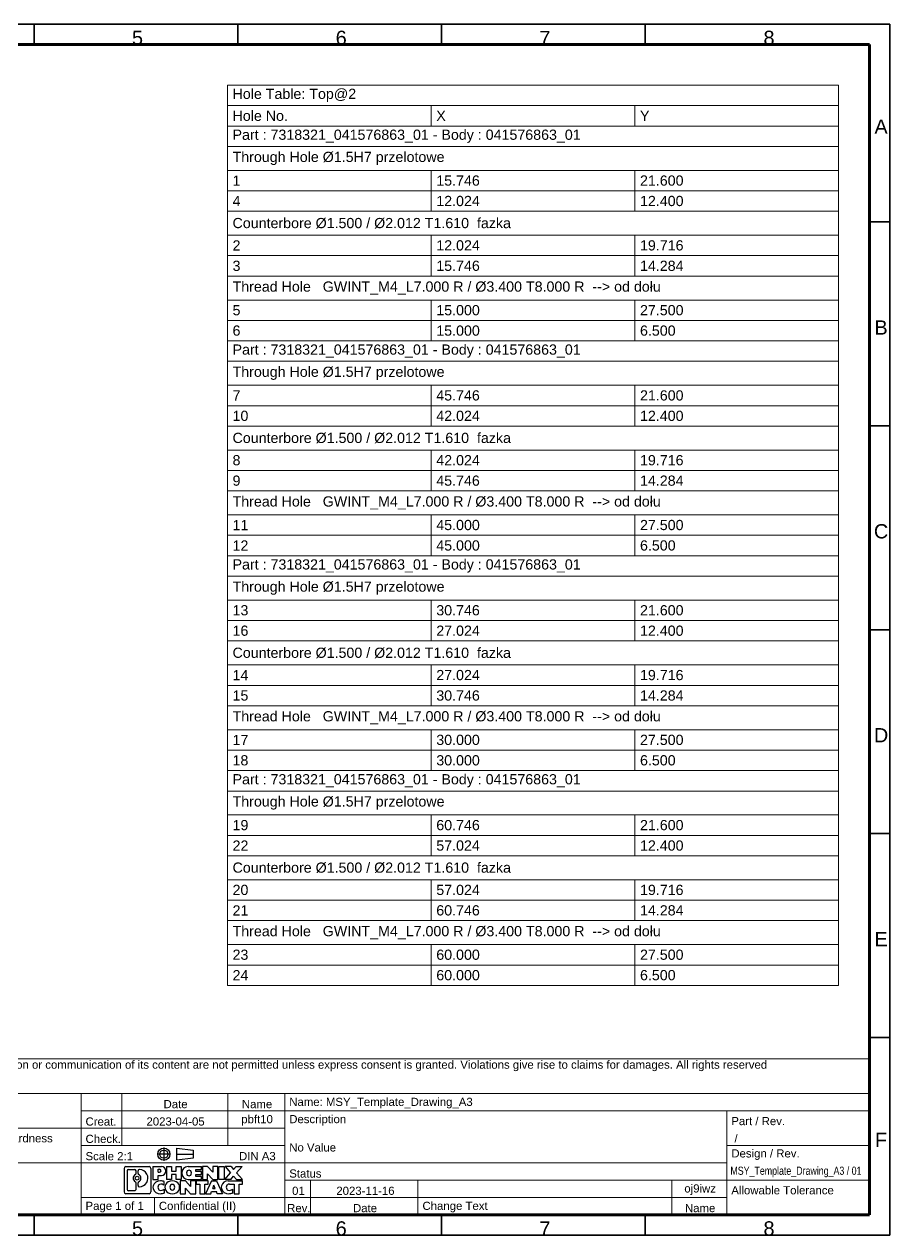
# Model space of a CAD drawing. Header units: millimetres. Extents: x 0 to 210, y 0 to 148.
# Drawn here: x 103.8 to 210, y -0.1 to 148.5 of the extents above; entities that cross this region are included whole.
import ezdxf

# ---------------------------------------------------------------- set-up
doc = ezdxf.new("R2010")
doc.units = ezdxf.units.MM
for name, color, linetype, true_color in [('1', 7, 'Continuous', 0xffffff), ('220', 7, 'Continuous', 0xffffff), ('221', 7, 'Continuous', 0xffffff)]:
    doc.layers.add(name, color=color, linetype=linetype, true_color=true_color)
doc.styles.add('Arial Unicode MS', font='Arial Unicode MS')

# ---------------------------------------------------------------- blocks, each defined once
blk = doc.blocks.new('TabularNote1')
at = {"layer": '1', "color": 6, "linetype": 'Continuous', "lineweight": 13}
for p, q in [((0, 0), (50, 0)), ((0, 0), (0, -5.044338)), ((50, 0), (100, 0)), ((100, 0), (150, 0)), ((0, -5.044338), (0, -10.044338)), ((0, -10.044338), (0, -15.05457)), ((0, -15.05457), (0, -20.928357)), ((0, -20.928357), (0, -25.938589)), ((0, -25.938589), (0, -30.948821)), ((0, -30.948821), (0, -36.822607)), ((0, -36.822607), (0, -41.832839)), ((0, -41.832839), (0, -46.843071)), ((0, -46.843071), (0, -52.716857)), ((0, -52.716857), (0, -57.727089)), ((0, -57.727089), (0, -62.737321)), ((0, -62.737321), (0, -67.747553)), ((0, -67.747553), (0, -73.62134)), ((0, -73.62134), (0, -78.631572)), ((0, -78.631572), (0, -83.641804)), ((0, -83.641804), (0, -89.51559)), ((0, -89.51559), (0, -94.525822)), ((0, -94.525822), (0, -99.536054)), ((0, -99.536054), (0, -105.409841)), ((0, -105.409841), (0, -110.420073)), ((0, -110.420073), (0, -115.430305)), ((0, -115.430305), (0, -120.440536)), ((0, -120.440536), (0, -126.314323)), ((0, -126.314323), (0, -131.324555)), ((0, -131.324555), (0, -136.334787)), ((0, -136.334787), (0, -142.208573)), ((0, -142.208573), (0, -147.218805)), ((0, -147.218805), (0, -152.229037)), ((0, -152.229037), (0, -158.102824)), ((0, -158.102824), (0, -163.113056)), ((0, -163.113056), (0, -168.123288)), ((0, -168.123288), (0, -173.13352)), ((0, -173.13352), (0, -179.007306)), ((0, -179.007306), (0, -184.017538)), ((0, -184.017538), (0, -189.02777)), ((0, -189.02777), (0, -194.901556)), ((0, -194.901556), (0, -199.911788)), ((0, -199.911788), (0, -204.92202)), ((0, -204.92202), (0, -210.795807)), ((0, -210.795807), (0, -215.806039)), ((0, -215.806039), (0, -220.816271))]:
    blk.add_line(p, q, dxfattribs=at)
at = {"layer": '1', "color": 6, "linetype": 'Continuous', "lineweight": 18}
for p, q in [((150, 0), (150, -5.044338)), ((0, -5.044338), (50, -5.044338)), ((50, -5.044338), (100, -5.044338)), ((50, -5.044338), (50, -10.044338)), ((100, -5.044338), (150, -5.044338)), ((100, -5.044338), (100, -10.044338)), ((150, -5.044338), (150, -10.044338)), ((0, -10.044338), (50, -10.044338)), ((50, -10.044338), (100, -10.044338)), ((100, -10.044338), (150, -10.044338)), ((150, -10.044338), (150, -15.05457)), ((0, -15.05457), (50, -15.05457)), ((50, -15.05457), (100, -15.05457)), ((100, -15.05457), (150, -15.05457)), ((150, -15.05457), (150, -20.928357)), ((0, -20.928357), (50, -20.928357)), ((50, -20.928357), (100, -20.928357)), ((50, -20.928357), (50, -25.938589)), ((100, -20.928357), (150, -20.928357)), ((100, -20.928357), (100, -25.938589)), ((150, -20.928357), (150, -25.938589)), ((0, -25.938589), (50, -25.938589)), ((50, -25.938589), (100, -25.938589)), ((50, -25.938589), (50, -30.948821)), ((100, -25.938589), (150, -25.938589)), ((100, -25.938589), (100, -30.948821)), ((150, -25.938589), (150, -30.948821)), ((0, -30.948821), (50, -30.948821)), ((50, -30.948821), (100, -30.948821)), ((100, -30.948821), (150, -30.948821)), ((150, -30.948821), (150, -36.822607)), ((0, -36.822607), (50, -36.822607)), ((50, -36.822607), (100, -36.822607)), ((50, -36.822607), (50, -41.832839)), ((100, -36.822607), (150, -36.822607)), ((100, -36.822607), (100, -41.832839)), ((150, -36.822607), (150, -41.832839)), ((0, -41.832839), (50, -41.832839)), ((50, -41.832839), (100, -41.832839)), ((50, -41.832839), (50, -46.843071)), ((100, -41.832839), (150, -41.832839)), ((100, -41.832839), (100, -46.843071)), ((150, -41.832839), (150, -46.843071)), ((0, -46.843071), (50, -46.843071)), ((50, -46.843071), (100, -46.843071)), ((100, -46.843071), (150, -46.843071)), ((150, -46.843071), (150, -52.716857)), ((0, -52.716857), (50, -52.716857)), ((50, -52.716857), (100, -52.716857)), ((50, -52.716857), (50, -57.727089)), ((100, -52.716857), (150, -52.716857)), ((100, -52.716857), (100, -57.727089)), ((150, -52.716857), (150, -57.727089)), ((0, -57.727089), (50, -57.727089)), ((50, -57.727089), (100, -57.727089)), ((50, -57.727089), (50, -62.737321)), ((100, -57.727089), (150, -57.727089)), ((100, -57.727089), (100, -62.737321)), ((150, -57.727089), (150, -62.737321)), ((0, -62.737321), (50, -62.737321)), ((50, -62.737321), (100, -62.737321)), ((100, -62.737321), (150, -62.737321)), ((150, -62.737321), (150, -67.747553)), ((0, -67.747553), (50, -67.747553)), ((50, -67.747553), (100, -67.747553)), ((100, -67.747553), (150, -67.747553)), ((150, -67.747553), (150, -73.62134)), ((0, -73.62134), (50, -73.62134)), ((50, -73.62134), (100, -73.62134)), ((50, -73.62134), (50, -78.631572)), ((100, -73.62134), (150, -73.62134)), ((100, -73.62134), (100, -78.631572)), ((150, -73.62134), (150, -78.631572)), ((0, -78.631572), (50, -78.631572)), ((50, -78.631572), (100, -78.631572)), ((50, -78.631572), (50, -83.641804)), ((100, -78.631572), (150, -78.631572)), ((100, -78.631572), (100, -83.641804)), ((150, -78.631572), (150, -83.641804)), ((0, -83.641804), (50, -83.641804)), ((50, -83.641804), (100, -83.641804)), ((100, -83.641804), (150, -83.641804)), ((150, -83.641804), (150, -89.51559)), ((0, -89.51559), (50, -89.51559)), ((50, -89.51559), (100, -89.51559)), ((50, -89.51559), (50, -94.525822)), ((100, -89.51559), (150, -89.51559)), ((100, -89.51559), (100, -94.525822)), ((150, -89.51559), (150, -94.525822)), ((0, -94.525822), (50, -94.525822)), ((50, -94.525822), (100, -94.525822)), ((50, -94.525822), (50, -99.536054)), ((100, -94.525822), (150, -94.525822)), ((100, -94.525822), (100, -99.536054)), ((150, -94.525822), (150, -99.536054)), ((0, -99.536054), (50, -99.536054)), ((50, -99.536054), (100, -99.536054)), ((100, -99.536054), (150, -99.536054)), ((150, -99.536054), (150, -105.409841)), ((0, -105.409841), (50, -105.409841)), ((50, -105.409841), (100, -105.409841)), ((50, -105.409841), (50, -110.420073)), ((100, -105.409841), (150, -105.409841)), ((100, -105.409841), (100, -110.420073)), ((150, -105.409841), (150, -110.420073)), ((0, -110.420073), (50, -110.420073)), ((50, -110.420073), (100, -110.420073)), ((50, -110.420073), (50, -115.430305)), ((100, -110.420073), (150, -110.420073)), ((100, -110.420073), (100, -115.430305)), ((150, -110.420073), (150, -115.430305)), ((0, -115.430305), (50, -115.430305)), ((50, -115.430305), (100, -115.430305)), ((100, -115.430305), (150, -115.430305)), ((150, -115.430305), (150, -120.440536)), ((0, -120.440536), (50, -120.440536)), ((50, -120.440536), (100, -120.440536)), ((100, -120.440536), (150, -120.440536)), ((150, -120.440536), (150, -126.314323)), ((0, -126.314323), (50, -126.314323)), ((50, -126.314323), (100, -126.314323)), ((50, -126.314323), (50, -131.324555)), ((100, -126.314323), (150, -126.314323)), ((100, -126.314323), (100, -131.324555)), ((150, -126.314323), (150, -131.324555)), ((0, -131.324555), (50, -131.324555)), ((50, -131.324555), (100, -131.324555)), ((50, -131.324555), (50, -136.334787)), ((100, -131.324555), (150, -131.324555)), ((100, -131.324555), (100, -136.334787)), ((150, -131.324555), (150, -136.334787)), ((0, -136.334787), (50, -136.334787)), ((50, -136.334787), (100, -136.334787)), ((100, -136.334787), (150, -136.334787)), ((150, -136.334787), (150, -142.208573)), ((0, -142.208573), (50, -142.208573)), ((50, -142.208573), (100, -142.208573)), ((50, -142.208573), (50, -147.218805)), ((100, -142.208573), (150, -142.208573)), ((100, -142.208573), (100, -147.218805)), ((150, -142.208573), (150, -147.218805)), ((0, -147.218805), (50, -147.218805)), ((50, -147.218805), (100, -147.218805)), ((50, -147.218805), (50, -152.229037)), ((100, -147.218805), (150, -147.218805)), ((100, -147.218805), (100, -152.229037)), ((150, -147.218805), (150, -152.229037)), ((0, -152.229037), (50, -152.229037)), ((50, -152.229037), (100, -152.229037)), ((100, -152.229037), (150, -152.229037)), ((150, -152.229037), (150, -158.102824)), ((0, -158.102824), (50, -158.102824)), ((50, -158.102824), (100, -158.102824)), ((50, -158.102824), (50, -163.113056)), ((100, -158.102824), (150, -158.102824)), ((100, -158.102824), (100, -163.113056)), ((150, -158.102824), (150, -163.113056)), ((0, -163.113056), (50, -163.113056)), ((50, -163.113056), (100, -163.113056)), ((50, -163.113056), (50, -168.123288)), ((100, -163.113056), (150, -163.113056)), ((100, -163.113056), (100, -168.123288)), ((150, -163.113056), (150, -168.123288)), ((0, -168.123288), (50, -168.123288)), ((50, -168.123288), (100, -168.123288)), ((100, -168.123288), (150, -168.123288)), ((150, -168.123288), (150, -173.13352)), ((0, -173.13352), (50, -173.13352)), ((50, -173.13352), (100, -173.13352)), ((100, -173.13352), (150, -173.13352)), ((150, -173.13352), (150, -179.007306)), ((0, -179.007306), (50, -179.007306)), ((50, -179.007306), (100, -179.007306)), ((50, -179.007306), (50, -184.017538)), ((100, -179.007306), (150, -179.007306)), ((100, -179.007306), (100, -184.017538)), ((150, -179.007306), (150, -184.017538)), ((0, -184.017538), (50, -184.017538)), ((50, -184.017538), (100, -184.017538)), ((50, -184.017538), (50, -189.02777)), ((100, -184.017538), (150, -184.017538)), ((100, -184.017538), (100, -189.02777)), ((150, -184.017538), (150, -189.02777)), ((0, -189.02777), (50, -189.02777)), ((50, -189.02777), (100, -189.02777)), ((100, -189.02777), (150, -189.02777)), ((150, -189.02777), (150, -194.901556)), ((0, -194.901556), (50, -194.901556)), ((50, -194.901556), (100, -194.901556)), ((50, -194.901556), (50, -199.911788)), ((100, -194.901556), (150, -194.901556)), ((100, -194.901556), (100, -199.911788)), ((150, -194.901556), (150, -199.911788)), ((0, -199.911788), (50, -199.911788)), ((50, -199.911788), (100, -199.911788)), ((50, -199.911788), (50, -204.92202)), ((100, -199.911788), (150, -199.911788)), ((100, -199.911788), (100, -204.92202)), ((150, -199.911788), (150, -204.92202)), ((0, -204.92202), (50, -204.92202)), ((50, -204.92202), (100, -204.92202)), ((100, -204.92202), (150, -204.92202)), ((150, -204.92202), (150, -210.795807)), ((0, -210.795807), (50, -210.795807)), ((50, -210.795807), (100, -210.795807)), ((50, -210.795807), (50, -215.806039)), ((100, -210.795807), (150, -210.795807)), ((100, -210.795807), (100, -215.806039)), ((150, -210.795807), (150, -215.806039)), ((0, -215.806039), (50, -215.806039)), ((50, -215.806039), (100, -215.806039)), ((50, -215.806039), (50, -220.816271)), ((100, -215.806039), (150, -215.806039)), ((100, -215.806039), (100, -220.816271)), ((150, -215.806039), (150, -220.816271)), ((0, -220.816271), (50, -220.816271)), ((50, -220.816271), (100, -220.816271)), ((100, -220.816271), (150, -220.816271))]:
    blk.add_line(p, q, dxfattribs=at)
at = {"layer": '1', "color": 18, "linetype": 'Continuous', "lineweight": 13, "char_height": 2.5, "attachment_point": 4, "line_spacing_factor": 1.047437, "style": 'Arial Unicode MS'}
for s, insert in [('\\fArial Unicode MS|b0|i0;\\W1.0000;Hole Table: Top@2', (1.275, -2.522169)), ('\\fArial Unicode MS|b0|i0;\\W1.0000;Hole No.', (1.275, -7.544338)), ('\\fArial Unicode MS|b0|i0;\\W1.0000;X', (51.275, -7.544338)), ('\\fArial Unicode MS|b0|i0;\\W1.0000;Y', (101.275, -7.544338)), ('\\fArial Unicode MS|b0|i0;\\W1.0000;Part : 7318321_041576863_01 - Body : 041576863_01', (1.275, -12.549454)), ('\\fArial Unicode MS|b0|i0;\\W1.0000;Through Hole %%c1.5H7 przelotowe', (1.275, -17.991463)), ('\\fArial Unicode MS|b0|i0;\\W1.0000;1', (1.275, -23.433472)), ('\\fArial Unicode MS|b0|i0;\\W1.0000;15.746', (51.275, -23.433472)), ('\\fArial Unicode MS|b0|i0;\\W1.0000;21.600', (101.275, -23.433472)), ('\\fArial Unicode MS|b0|i0;\\W1.0000;4', (1.275, -28.443703)), ('\\fArial Unicode MS|b0|i0;\\W1.0000;12.024', (51.275, -28.443703)), ('\\fArial Unicode MS|b0|i0;\\W1.0000;12.400', (101.275, -28.443703)), ('\\fArial Unicode MS|b0|i0;\\W1.0000;Counterbore %%c1.500 / %%c2.012 T1.610  fazka', (1.275, -33.885712)), ('\\fArial Unicode MS|b0|i0;\\W1.0000;2', (1.275, -39.327721)), ('\\fArial Unicode MS|b0|i0;\\W1.0000;12.024', (51.275, -39.327721)), ('\\fArial Unicode MS|b0|i0;\\W1.0000;19.716', (101.275, -39.327721)), ('\\fArial Unicode MS|b0|i0;\\W1.0000;3', (1.275, -44.337952)), ('\\fArial Unicode MS|b0|i0;\\W1.0000;15.746', (51.275, -44.337952)), ('\\fArial Unicode MS|b0|i0;\\W1.0000;14.284', (101.275, -44.337952)), ('\\fArial Unicode MS|b0|i0;\\W1.0000;Thread Hole   GWINT_M4_L7.000 R / %%c3.400 T8.000 R  --> od dołu', (1.275, -49.779961)), ('\\fArial Unicode MS|b0|i0;\\W1.0000;5', (1.275, -55.22197)), ('\\fArial Unicode MS|b0|i0;\\W1.0000;15.000', (51.275, -55.22197)), ('\\fArial Unicode MS|b0|i0;\\W1.0000;27.500', (101.275, -55.22197)), ('\\fArial Unicode MS|b0|i0;\\W1.0000;6', (1.275, -60.232201)), ('\\fArial Unicode MS|b0|i0;\\W1.0000;15.000', (51.275, -60.232201)), ('\\fArial Unicode MS|b0|i0;\\W1.0000;6.500', (101.275, -60.232201)), ('\\fArial Unicode MS|b0|i0;\\W1.0000;Part : 7318321_041576863_01 - Body : 041576863_01', (1.275, -65.242432)), ('\\fArial Unicode MS|b0|i0;\\W1.0000;Through Hole %%c1.5H7 przelotowe', (1.275, -70.684441)), ('\\fArial Unicode MS|b0|i0;\\W1.0000;7', (1.275, -76.126457)), ('\\fArial Unicode MS|b0|i0;\\W1.0000;45.746', (51.275, -76.126457)), ('\\fArial Unicode MS|b0|i0;\\W1.0000;21.600', (101.275, -76.126457)), ('\\fArial Unicode MS|b0|i0;\\W1.0000;10', (1.275, -81.136688)), ('\\fArial Unicode MS|b0|i0;\\W1.0000;42.024', (51.275, -81.136688)), ('\\fArial Unicode MS|b0|i0;\\W1.0000;12.400', (101.275, -81.136688)), ('\\fArial Unicode MS|b0|i0;\\W1.0000;Counterbore %%c1.500 / %%c2.012 T1.610  fazka', (1.275, -86.57869)), ('\\fArial Unicode MS|b0|i0;\\W1.0000;8', (1.275, -92.020706)), ('\\fArial Unicode MS|b0|i0;\\W1.0000;42.024', (51.275, -92.020706)), ('\\fArial Unicode MS|b0|i0;\\W1.0000;19.716', (101.275, -92.020706)), ('\\fArial Unicode MS|b0|i0;\\W1.0000;9', (1.275, -97.030937)), ('\\fArial Unicode MS|b0|i0;\\W1.0000;45.746', (51.275, -97.030937)), ('\\fArial Unicode MS|b0|i0;\\W1.0000;14.284', (101.275, -97.030937)), ('\\fArial Unicode MS|b0|i0;\\W1.0000;Thread Hole   GWINT_M4_L7.000 R / %%c3.400 T8.000 R  --> od dołu', (1.275, -102.472939)), ('\\fArial Unicode MS|b0|i0;\\W1.0000;11', (1.275, -107.914955)), ('\\fArial Unicode MS|b0|i0;\\W1.0000;45.000', (51.275, -107.914955)), ('\\fArial Unicode MS|b0|i0;\\W1.0000;27.500', (101.275, -107.914955)), ('\\fArial Unicode MS|b0|i0;\\W1.0000;12', (1.275, -112.925186)), ('\\fArial Unicode MS|b0|i0;\\W1.0000;45.000', (51.275, -112.925186)), ('\\fArial Unicode MS|b0|i0;\\W1.0000;6.500', (101.275, -112.925186)), ('\\fArial Unicode MS|b0|i0;\\W1.0000;Part : 7318321_041576863_01 - Body : 041576863_01', (1.275, -117.935417)), ('\\fArial Unicode MS|b0|i0;\\W1.0000;Through Hole %%c1.5H7 przelotowe', (1.275, -123.377419)), ('\\fArial Unicode MS|b0|i0;\\W1.0000;13', (1.275, -128.819427)), ('\\fArial Unicode MS|b0|i0;\\W1.0000;30.746', (51.275, -128.819427)), ('\\fArial Unicode MS|b0|i0;\\W1.0000;21.600', (101.275, -128.819427)), ('\\fArial Unicode MS|b0|i0;\\W1.0000;16', (1.275, -133.829666)), ('\\fArial Unicode MS|b0|i0;\\W1.0000;27.024', (51.275, -133.829666)), ('\\fArial Unicode MS|b0|i0;\\W1.0000;12.400', (101.275, -133.829666)), ('\\fArial Unicode MS|b0|i0;\\W1.0000;Counterbore %%c1.500 / %%c2.012 T1.610  fazka', (1.275, -139.271683)), ('\\fArial Unicode MS|b0|i0;\\W1.0000;14', (1.275, -144.713684)), ('\\fArial Unicode MS|b0|i0;\\W1.0000;27.024', (51.275, -144.713684)), ('\\fArial Unicode MS|b0|i0;\\W1.0000;19.716', (101.275, -144.713684)), ('\\fArial Unicode MS|b0|i0;\\W1.0000;15', (1.275, -149.723923)), ('\\fArial Unicode MS|b0|i0;\\W1.0000;30.746', (51.275, -149.723923)), ('\\fArial Unicode MS|b0|i0;\\W1.0000;14.284', (101.275, -149.723923)), ('\\fArial Unicode MS|b0|i0;\\W1.0000;Thread Hole   GWINT_M4_L7.000 R / %%c3.400 T8.000 R  --> od dołu', (1.275, -155.165939)), ('\\fArial Unicode MS|b0|i0;\\W1.0000;17', (1.275, -160.607941)), ('\\fArial Unicode MS|b0|i0;\\W1.0000;30.000', (51.275, -160.607941)), ('\\fArial Unicode MS|b0|i0;\\W1.0000;27.500', (101.275, -160.607941)), ('\\fArial Unicode MS|b0|i0;\\W1.0000;18', (1.275, -165.618179)), ('\\fArial Unicode MS|b0|i0;\\W1.0000;30.000', (51.275, -165.618179)), ('\\fArial Unicode MS|b0|i0;\\W1.0000;6.500', (101.275, -165.618179)), ('\\fArial Unicode MS|b0|i0;\\W1.0000;Part : 7318321_041576863_01 - Body : 041576863_01', (1.275, -170.628418)), ('\\fArial Unicode MS|b0|i0;\\W1.0000;Through Hole %%c1.5H7 przelotowe', (1.275, -176.070435)), ('\\fArial Unicode MS|b0|i0;\\W1.0000;19', (1.275, -181.512436)), ('\\fArial Unicode MS|b0|i0;\\W1.0000;60.746', (51.275, -181.512436)), ('\\fArial Unicode MS|b0|i0;\\W1.0000;21.600', (101.275, -181.512436)), ('\\fArial Unicode MS|b0|i0;\\W1.0000;22', (1.275, -186.522675)), ('\\fArial Unicode MS|b0|i0;\\W1.0000;57.024', (51.275, -186.522675)), ('\\fArial Unicode MS|b0|i0;\\W1.0000;12.400', (101.275, -186.522675)), ('\\fArial Unicode MS|b0|i0;\\W1.0000;Counterbore %%c1.500 / %%c2.012 T1.610  fazka', (1.275, -191.964691)), ('\\fArial Unicode MS|b0|i0;\\W1.0000;20', (1.275, -197.406693)), ('\\fArial Unicode MS|b0|i0;\\W1.0000;57.024', (51.275, -197.406693)), ('\\fArial Unicode MS|b0|i0;\\W1.0000;19.716', (101.275, -197.406693)), ('\\fArial Unicode MS|b0|i0;\\W1.0000;21', (1.275, -202.416931)), ('\\fArial Unicode MS|b0|i0;\\W1.0000;60.746', (51.275, -202.416931)), ('\\fArial Unicode MS|b0|i0;\\W1.0000;14.284', (101.275, -202.416931)), ('\\fArial Unicode MS|b0|i0;\\W1.0000;Thread Hole   GWINT_M4_L7.000 R / %%c3.400 T8.000 R  --> od dołu', (1.275, -207.858948)), ('\\fArial Unicode MS|b0|i0;\\W1.0000;23', (1.275, -213.300949)), ('\\fArial Unicode MS|b0|i0;\\W1.0000;60.000', (51.275, -213.300949)), ('\\fArial Unicode MS|b0|i0;\\W1.0000;27.500', (101.275, -213.300949)), ('\\fArial Unicode MS|b0|i0;\\W1.0000;24', (1.275, -218.311188)), ('\\fArial Unicode MS|b0|i0;\\W1.0000;60.000', (51.275, -218.311188)), ('\\fArial Unicode MS|b0|i0;\\W1.0000;6.500', (101.275, -218.311188))]:
    blk.add_mtext(s, dxfattribs=dict(at, insert=insert))
blk = doc.blocks.new('Block')
at = {"layer": '1', "color": 6, "linetype": 'Continuous', "lineweight": 18}
for p, q in [((128.000001, 43.25), (128.000001, 39)), ((128.000001, 43.25), (155.000001, 43.25)), ((155.000001, 43.25), (165.000001, 43.25)), ((165.000001, 43.25), (175.000001, 43.25)), ((175.000001, 43.25), (201.500001, 43.25)), ((201.500001, 43.25), (211.500001, 43.25)), ((211.500001, 43.25), (221.500001, 43.25)), ((221.500001, 43.25), (231.500001, 43.25)), ((231.500001, 43.25), (239.500001, 43.25)), ((239.500001, 43.25), (257.500001, 43.25)), ((257.500001, 43.25), (271.500001, 43.25)), ((271.500001, 43.25), (277.800001, 43.25)), ((277.800001, 43.25), (304.200001, 43.25)), ((304.200001, 43.25), (356.5, 43.25)), ((356.5, 43.25), (366.5, 43.25)), ((366.5, 43.25), (380, 43.25)), ((380, 43.25), (389, 43.25)), ((389, 43.25), (405, 43.25)), ((405, 43.25), (415, 43.25)), ((415, 43.25), (415, 39)), ((128.000001, 39), (128.000001, 34.75)), ((415, 39), (415, 34.75)), ((128.000001, 34.75), (128.000001, 30.5)), ((128.000001, 34.75), (155.000001, 34.75)), ((155.000001, 34.75), (165.000001, 34.75)), ((165.000001, 34.75), (175.000001, 34.75)), ((175.000001, 34.75), (201.500001, 34.75)), ((201.500001, 34.75), (211.500001, 34.75)), ((211.500001, 34.75), (221.500001, 34.75)), ((221.500001, 34.75), (221.500001, 30.5)), ((221.500001, 34.75), (231.500001, 34.75)), ((231.500001, 34.75), (231.500001, 30.5)), ((231.500001, 34.75), (239.500001, 34.75)), ((239.500001, 34.75), (257.500001, 34.75)), ((257.500001, 34.75), (257.500001, 30.5)), ((257.500001, 34.75), (271.500001, 34.75)), ((271.500001, 34.75), (271.500001, 30.5)), ((271.500001, 34.75), (277.800001, 34.75)), ((277.800001, 34.75), (304.200001, 34.75)), ((304.200001, 34.75), (356.5, 34.75)), ((356.5, 34.75), (366.5, 34.75)), ((366.5, 34.75), (380, 34.75)), ((380, 34.75), (389, 34.75)), ((389, 34.75), (405, 34.75)), ((405, 34.75), (415, 34.75)), ((415, 34.75), (415, 30.5)), ((128.000001, 30.5), (128.000001, 26.25)), ((221.500001, 30.5), (221.500001, 26.25)), ((221.500001, 30.5), (231.500001, 30.5)), ((231.500001, 30.5), (231.500001, 26.25)), ((231.500001, 30.5), (239.500001, 30.5)), ((239.500001, 30.5), (257.500001, 30.5)), ((257.500001, 30.5), (257.500001, 26.25)), ((257.500001, 30.5), (271.500001, 30.5)), ((271.500001, 30.5), (271.500001, 26.25)), ((271.500001, 30.5), (277.800001, 30.5)), ((277.800001, 30.5), (304.200001, 30.5)), ((304.200001, 30.5), (356.5, 30.5)), ((356.5, 30.5), (366.5, 30.5)), ((366.5, 30.5), (380, 30.5)), ((380, 30.5), (380, 26.25)), ((380, 30.5), (389, 30.5)), ((389, 30.5), (405, 30.5)), ((405, 30.5), (415, 30.5)), ((415, 30.5), (415, 26.25)), ((128.000001, 26.25), (128.000001, 22)), ((128.000001, 26.25), (155.000001, 26.25)), ((155.000001, 26.25), (165.000001, 26.25)), ((165.000001, 26.25), (175.000001, 26.25)), ((175.000001, 26.25), (201.500001, 26.25)), ((201.500001, 26.25), (201.500001, 22)), ((201.500001, 26.25), (211.500001, 26.25)), ((211.500001, 26.25), (221.500001, 26.25)), ((221.500001, 26.25), (221.500001, 22)), ((221.500001, 26.25), (231.500001, 26.25)), ((231.500001, 26.25), (231.500001, 22)), ((231.500001, 26.25), (239.500001, 26.25)), ((239.500001, 26.25), (257.500001, 26.25)), ((257.500001, 26.25), (257.500001, 22)), ((257.500001, 26.25), (271.500001, 26.25)), ((271.500001, 26.25), (271.500001, 22)), ((380, 26.25), (380, 22)), ((415, 26.25), (415, 22)), ((128.000001, 22), (128.000001, 17.75)), ((201.500001, 22), (201.500001, 17.75)), ((221.500001, 22), (221.500001, 17.75)), ((221.500001, 22), (231.500001, 22)), ((231.500001, 22), (239.500001, 22)), ((239.500001, 22), (257.500001, 22)), ((257.500001, 22), (271.500001, 22)), ((271.500001, 22), (271.500001, 17.75)), ((380, 22), (380, 17.75)), ((380, 22), (389, 22)), ((389, 22), (405, 22)), ((405, 22), (415, 22)), ((415, 22), (415, 17.75)), ((128.000001, 17.75), (128.000001, 13.5)), ((128.000001, 17.75), (155.000001, 17.75)), ((155.000001, 17.75), (165.000001, 17.75)), ((165.000001, 17.75), (175.000001, 17.75)), ((175.000001, 17.75), (175.000001, 13.5)), ((175.000001, 17.75), (201.500001, 17.75)), ((201.500001, 17.75), (211.500001, 17.75)), ((211.500001, 17.75), (221.500001, 17.75)), ((221.500001, 17.75), (221.500001, 13.5)), ((221.500001, 17.75), (231.500001, 17.75)), ((231.500001, 17.75), (239.500001, 17.75)), ((239.500001, 17.75), (257.500001, 17.75)), ((257.500001, 17.75), (271.500001, 17.75)), ((271.500001, 17.75), (271.500001, 13.5)), ((271.500001, 17.75), (277.800001, 17.75)), ((277.800001, 17.75), (304.200001, 17.75)), ((304.200001, 17.75), (356.5, 17.75)), ((356.5, 17.75), (366.5, 17.75)), ((366.5, 17.75), (380, 17.75)), ((380, 17.75), (380, 13.5)), ((415, 17.75), (415, 13.5)), ((128.000001, 13.5), (128.000001, 9.25)), ((175.000001, 13.5), (175.000001, 9.25)), ((221.500001, 13.5), (221.500001, 9.25)), ((271.500001, 13.5), (271.500001, 9.25)), ((271.500001, 13.5), (277.800001, 13.5)), ((277.800001, 13.5), (277.800001, 9.25)), ((277.800001, 13.5), (304.200001, 13.5)), ((304.200001, 13.5), (304.200001, 9.25)), ((304.200001, 13.5), (356.5, 13.5)), ((356.5, 13.5), (366.5, 13.5)), ((366.5, 13.5), (366.5, 9.25)), ((366.5, 13.5), (380, 13.5)), ((380, 13.5), (380, 9.25)), ((380, 13.5), (389, 13.5)), ((389, 13.5), (405, 13.5)), ((405, 13.5), (415, 13.5)), ((415, 13.5), (415, 9.25)), ((128.000001, 9.25), (128.000001, 5)), ((175.000001, 9.25), (175.000001, 5)), ((221.500001, 9.25), (221.500001, 5)), ((221.500001, 9.25), (231.500001, 9.25)), ((231.500001, 9.25), (239.500001, 9.25)), ((239.500001, 9.25), (239.500001, 5)), ((239.500001, 9.25), (257.500001, 9.25)), ((257.500001, 9.25), (271.500001, 9.25)), ((271.500001, 9.25), (271.500001, 5)), ((271.500001, 9.25), (277.800001, 9.25)), ((277.800001, 9.25), (277.800001, 5)), ((277.800001, 9.25), (304.200001, 9.25)), ((304.200001, 9.25), (304.200001, 5)), ((304.200001, 9.25), (356.5, 9.25)), ((356.5, 9.25), (366.5, 9.25)), ((366.5, 9.25), (366.5, 5)), ((366.5, 9.25), (380, 9.25)), ((380, 9.25), (380, 5)), ((415, 9.25), (415, 5)), ((128.000001, 5), (155.000001, 5)), ((155.000001, 5), (165.000001, 5)), ((165.000001, 5), (175.000001, 5)), ((175.000001, 5), (201.500001, 5)), ((201.500001, 5), (211.500001, 5)), ((211.500001, 5), (221.500001, 5)), ((221.500001, 5), (231.500001, 5)), ((231.500001, 5), (239.500001, 5)), ((239.500001, 5), (257.500001, 5)), ((257.500001, 5), (271.500001, 5)), ((271.500001, 5), (277.800001, 5)), ((277.800001, 5), (304.200001, 5)), ((304.200001, 5), (356.5, 5)), ((356.5, 5), (366.5, 5)), ((366.5, 5), (380, 5)), ((380, 5), (389, 5)), ((389, 5), (405, 5)), ((405, 5), (415, 5))]:
    blk.add_line(p, q, dxfattribs=at)
at = {"layer": '1', "color": 18, "linetype": 'Continuous', "lineweight": 25}
for p, q in [((241.832814, 21.525), (241.832814, 18.225)), ((245.020823, 18.375), (245.020823, 21.375)), ((245.020823, 21.375), (249.020823, 20.875)), ((249.020823, 20.875), (249.020823, 18.875)), ((243.482814, 19.875), (240.182814, 19.875)), ((245.020823, 19.875), (249.020823, 19.875)), ((249.020823, 18.875), (245.020823, 18.375)), ((232.078127, 16.395504), (232.078127, 10.624704)), ((232.531727, 16.849104), (238.207559, 16.849104)), ((232.809575, 15.773204), (232.809575, 11.247004)), ((233.143475, 16.107104), (234.670019, 16.107104)), ((235.003919, 15.149357), (235.003919, 15.773204)), ((235.491551, 15.147599), (235.491551, 15.778157)), ((238.661159, 16.395504), (238.661159, 10.624704)), ((239.157992, 16.849104), (239.157992, 13.669104)), ((239.157992, 16.849104), (241.239879, 16.849104)), ((240.449757, 15.423708), (240.449757, 16.158598)), ((240.449757, 16.158598), (240.780164, 16.158598)), ((240.449757, 15.423708), (240.780164, 15.423708)), ((242.486771, 16.849104), (243.728853, 16.849104)), ((242.486771, 16.849104), (242.486771, 13.669104)), ((243.728853, 16.849104), (243.728853, 15.736104)), ((243.728853, 15.736104), (244.821885, 15.736104)), ((244.821885, 16.849104), (246.063966, 16.849104)), ((244.821885, 15.736104), (244.821885, 16.849104)), ((246.063966, 16.849104), (246.063966, 13.669104)), ((247.801478, 16.849104), (251.081976, 16.849104)), ((249.690845, 15.622533), (249.690845, 16.122247)), ((249.690845, 16.122247), (251.081976, 16.122247)), ((251.081976, 15.622533), (249.690845, 15.622533)), ((249.690845, 14.395962), (249.690845, 14.895676)), ((249.690845, 14.895676), (251.081976, 14.895676)), ((251.081976, 16.122247), (251.081976, 16.849104)), ((251.081976, 14.895676), (251.081976, 15.622533)), ((251.330392, 16.849104), (251.330392, 13.669104)), ((252.572474, 16.849104), (251.330392, 16.849104)), ((253.864239, 15.486247), (252.572474, 16.849104)), ((252.572474, 15.031962), (253.864239, 13.669104)), ((252.572474, 13.669104), (252.572474, 15.031962)), ((255.106321, 16.849104), (253.864239, 16.849104)), ((253.864239, 16.849104), (253.864239, 15.486247)), ((255.106321, 13.669104), (255.106321, 16.849104)), ((255.354737, 13.669104), (255.354737, 16.849104)), ((255.354737, 16.849104), (256.646502, 16.849104)), ((256.646502, 16.849104), (256.646502, 13.669104)), ((256.77071, 13.669104), (258.22643, 15.315288)), ((258.330765, 16.849104), (256.870077, 16.849104)), ((256.870077, 16.849104), (258.22643, 15.315288)), ((258.330765, 16.849104), (258.956774, 16.141189)), ((258.956774, 16.141189), (259.582783, 16.849104)), ((259.582783, 16.849104), (261.043471, 16.849104)), ((259.687118, 15.315288), (261.043471, 16.849104)), ((259.687118, 15.315288), (261.142837, 13.669104)), ((235.003919, 11.247004), (235.003919, 12.835893)), ((235.491551, 12.231757), (235.491551, 12.837651)), ((239.157992, 13.669104), (240.449757, 13.669104)), ((240.449757, 14.651153), (241.239879, 14.651153)), ((240.449757, 13.669104), (240.449757, 14.651153)), ((241.940255, 12.260819), (241.940255, 13.16939)), ((243.728853, 13.669104), (242.486771, 13.669104)), ((243.728853, 14.850247), (243.728853, 13.669104)), ((244.821885, 14.850247), (243.728853, 14.850247)), ((244.821885, 13.669104), (244.821885, 14.850247)), ((246.063966, 13.669104), (244.821885, 13.669104)), ((245.865076, 13.351104), (245.865076, 10.171104)), ((247.107158, 13.351104), (245.865076, 13.351104)), ((248.398923, 11.988247), (247.107158, 13.351104)), ((247.801478, 13.669104), (251.081976, 13.669104)), ((248.398923, 13.351104), (248.398923, 11.988247)), ((249.641004, 13.351104), (248.398923, 13.351104)), ((249.641004, 10.171104), (249.641004, 13.351104)), ((251.081976, 14.395962), (249.690845, 14.395962)), ((252.721367, 13.351104), (249.790054, 13.351104)), ((249.790054, 13.351104), (249.790054, 12.53339)), ((249.790054, 12.53339), (250.634669, 12.53339)), ((250.634669, 12.53339), (250.634669, 10.171104)), ((251.081976, 13.669104), (251.081976, 14.395962)), ((251.330392, 13.669104), (252.572474, 13.669104)), ((251.876751, 10.171104), (251.876751, 12.53339)), ((251.876751, 12.53339), (252.721367, 12.53339)), ((253.492439, 13.351104), (252.03672, 10.171104)), ((252.721367, 12.53339), (252.721367, 13.351104)), ((253.492439, 13.351104), (254.784204, 13.351104)), ((253.825753, 11.443104), (254.138322, 12.242647)), ((253.864239, 13.669104), (255.106321, 13.669104)), ((254.45089, 11.443104), (254.138322, 12.242647)), ((254.784204, 13.351104), (256.239924, 10.171104)), ((256.646502, 13.669104), (255.354737, 13.669104)), ((258.231398, 13.669104), (256.77071, 13.669104)), ((257.618018, 13.351104), (261.142837, 13.351104)), ((257.906896, 12.53339), (259.05614, 12.53339)), ((258.231398, 13.669104), (258.956774, 14.489387)), ((258.956774, 14.489387), (259.682149, 13.669104)), ((259.05614, 12.53339), (259.05614, 10.171104)), ((259.682149, 13.669104), (261.142837, 13.669104)), ((260.298222, 10.171104), (260.298222, 12.53339)), ((260.298222, 12.53339), (261.142837, 12.53339)), ((261.142837, 12.53339), (261.142837, 13.351104)), ((238.207559, 10.171104), (232.531727, 10.171104)), ((234.670019, 10.913104), (233.143475, 10.913104)), ((241.940255, 11.26139), (241.940255, 10.352819)), ((245.865076, 10.171104), (247.107158, 10.171104)), ((247.107158, 10.171104), (247.107158, 11.533962)), ((247.107158, 11.533962), (248.398923, 10.171104)), ((248.398923, 10.171104), (249.641004, 10.171104)), ((250.634669, 10.171104), (251.876751, 10.171104)), ((252.03672, 10.171104), (253.328484, 10.171104)), ((253.328484, 10.171104), (253.548703, 10.734419)), ((253.548703, 10.734419), (254.72794, 10.734419)), ((253.825753, 11.443104), (254.45089, 11.443104)), ((254.948159, 10.171104), (254.72794, 10.734419)), ((256.239924, 10.171104), (254.948159, 10.171104)), ((258.708357, 11.26139), (258.708357, 10.352819)), ((259.05614, 10.171104), (260.298222, 10.171104))]:
    blk.add_line(p, q, dxfattribs=at)
for centre, radius in [((241.832814, 19.875), 1.5), ((241.832814, 19.875), 1), ((235.247735, 13.992625), 0.4536)]:
    blk.add_circle(centre, radius, dxfattribs=at)
for centre, radius, start, end in [((232.531727, 16.395504), 0.4536, 90, 180), ((233.143475, 15.773204), 0.3339, 90, 180), ((235.219335, 13.992625), 0.949579, 113.104353, 246.895647), ((234.670019, 15.773204), 0.3339, 0, 90), ((234.670019, 15.149357), 0.3339, 301.950276, 360), ((235.825451, 15.778157), 0.3339, 79.067284, 180), ((235.825451, 15.147599), 0.3339, 180, 237.8867), ((235.272534, 13.992625), 0.949528, 293.289214, 66.710786), ((235.826162, 14.004957), 2.101973, 268.247018, 88.292985), ((238.207559, 16.395504), 0.4536, 0, 90), ((240.780164, 15.791153), 0.367445, 270, 90), ((241.239879, 15.750129), 1.098976, 270, 90), ((247.801478, 15.259104), 1.59, 90, 270), ((248.22772, 15.259104), 0.8064, 141.87958, 218.12042), ((248.014599, 15.426335), 0.5355, 38.12042, 141.87958), ((247.801478, 15.259104), 0.8064, 321.87958, 38.12042), ((234.670019, 12.835893), 0.3339, 0, 58.049724), ((235.825451, 12.837651), 0.3339, 122.1133, 180), ((235.825451, 12.231757), 0.3339, 180, 259.021318), ((240.412008, 11.761659), 1.2537, 164.938108, 194.920164), ((240.850025, 11.643786), 1.7073, 84.841855, 164.938108), ((241.345991, 11.761104), 0.9639, 150.606437, 209.393563), ((240.972739, 11.971366), 0.5355, 113.372278, 150.606437), ((241.142687, 11.578117), 0.9639, 71.551924, 113.372278), ((240.549266, 8.312033), 5.0526, 74.020009, 84.841855), ((240.714062, 10.293224), 2.3184, 58.069091, 71.551924), ((243.609515, 11.761104), 1.5183, 117.548148, 242.451852), ((243.900886, 11.202532), 2.1483, 62.451852, 117.548148), ((244.120312, 11.761104), 0.8064, 141.87958, 218.12042), ((243.907191, 11.928335), 0.5355, 38.12042, 141.87958), ((243.69407, 11.761104), 0.8064, 321.87958, 38.12042), ((244.192257, 11.761104), 1.5183, 297.548148, 62.451852), ((248.014599, 15.091873), 0.5355, 218.12042, 321.87958), ((257.180001, 11.761678), 1.2537, 164.938108, 194.916513), ((257.618018, 11.643804), 1.7073, 90, 164.938108), ((258.125037, 11.74037), 0.9639, 146.942923, 206.257575), ((257.765983, 11.974052), 0.5355, 109.203803, 146.942923), ((257.906896, 11.56949), 0.9639, 90, 109.203803), ((232.531727, 10.624704), 0.4536, 180, 270), ((233.143475, 11.247004), 0.3339, 180, 270), ((234.670019, 11.247004), 0.3339, 270, 0), ((238.207559, 10.624704), 0.4536, 270, 0), ((240.850316, 11.878449), 1.7073, 194.920164, 275.163136), ((240.972739, 11.550843), 0.5355, 209.393563, 246.627722), ((241.142687, 11.944092), 0.9639, 246.627722, 288.448076), ((240.549266, 15.210176), 5.0526, 275.163136, 285.979991), ((240.714062, 13.228985), 2.3184, 288.448076, 301.930909), ((243.900886, 12.319677), 2.1483, 242.451852, 297.548148), ((243.907191, 11.593873), 0.5355, 218.12042, 321.87958), ((257.618316, 11.87844), 1.7073, 194.916513, 275.161398), ((257.740841, 11.550843), 0.5355, 206.257575, 246.627722), ((257.910789, 11.944092), 0.9639, 246.627722, 288.448076), ((257.317367, 15.210175), 5.0526, 275.161398, 285.980003), ((257.482164, 13.228985), 2.3184, 288.448076, 301.930909)]:
    blk.add_arc(centre, radius, start, end, dxfattribs=at)
at = {"layer": '221', "color": 18, "linetype": 'Continuous', "lineweight": 13, "char_height": 2, "attachment_point": 7, "line_spacing_factor": 1.047437, "style": 'Arial Unicode MS'}
for s, insert in [('\\fArial Unicode MS|b0|i0;\\W1.0000;Transfer or duplication of this document as well as the utilisation or communication of its content are not permitted unless express consent is granted. Violations give rise to claims for damages. All rights reserved\\Pin case of patent, utility model or design patent registrations.', (129.500001, 36.738404)), ('\\fArial Unicode MS|b0|i0;\\W1.0000;Raw Material', (129.106001, 31.247923)), ('\\fArial Unicode MS|b0|i0;\\W1.0000;Date', (241.755114, 31.122923)), ('\\fArial Unicode MS|b0|i0;\\W1.0000;Name', (260.979534, 31.122923)), ('\\fArial Unicode MS|b0|i0;\\W1.0000;Name: MSY_Template_Drawing_A3', (272.606001, 31.10587)), ('\\fArial Unicode MS|b0|i0;\\W1.0000;Creat.', (222.606001, 26.85587)), ('\\fArial Unicode MS|b0|i0;\\W1.0000;2023-04-05', (237.560026, 26.86883)), ('\\fArial Unicode MS|b0|i0;\\W1.0000;pbft10', (260.821963, 26.85587)), ('\\fArial Unicode MS|b0|i0;\\W1.0000;Description', (272.606001, 26.872923)), ('\\fArial Unicode MS|b0|i0;\\W1.0000;Part / Rev.', (381.106001, 26.963816)), ('\\fArial Unicode MS|b0|i0;\\W1.0000;Heat Treatment', (129.106001, 22.747923)), ('\\fArial Unicode MS|b0|i0;\\W1.0000;Hardness', (202.606001, 22.747923)), ('\\fArial Unicode MS|b0|i0;\\W1.0000;Check.', (222.606001, 22.60587)), ('\\fArial Unicode MS|b0|i0;\\W1.0000; /', (381.106001, 22.713816)), ('\\fArial Unicode MS|b0|i0;\\W1.0000;No Value', (272.606001, 20.497923)), ('\\fArial Unicode MS|b0|i0;\\W1.0000;Design / Rev.', (381.106001, 18.463816)), ('\\fArial Unicode MS|b0|i0;\\W1.0000;Scale 2:1', (222.606001, 18.35587)), ('\\fArial Unicode MS|b0|i0;\\W1.0000;DIN A3', (260.280353, 18.36883)), ('\\fArial Unicode MS|b0|i0;\\W1.0000;Surface', (129.106001, 14.213816)), ('\\fArial Unicode MS|b0|i0;\\W1.0000;Surface Coating', (176.106001, 14.213816)), ('\\fArial Unicode MS|b0|i0;\\W1.0000;Status', (272.606001, 14.10587)), ('\\fArial Unicode MS|b0|i0;\\W0.7761;MSY_Template_Drawing_A3 / 01', (380.882078, 14.213816)), ('\\fArial Unicode MS|b0|i0;\\W1.0000;01', (273.302107, 9.86883)), ('\\fArial Unicode MS|b0|i0;\\W1.0000;2023-11-16', (284.163709, 9.86883)), ('\\fArial Unicode MS|b0|i0;\\W1.0000;oj9iwz', (369.574009, 9.86883)), ('\\fArial Unicode MS|b0|i0;\\W1.0000;Allowable Tolerance', (381.106001, 9.997923)), ('\\fArial Unicode MS|b0|i0;\\W1.0000;{\\H0.10x;_}', (305.305998, 9.872923)), ('\\fArial Unicode MS|b0|i0;\\W1.0000;Page 1 of 1', (222.606001, 5.60587)), ('\\fArial Unicode MS|b0|i0;\\W1.0000;Confidential (II)', (240.606001, 5.60587)), ('\\fArial Unicode MS|b0|i0;\\W1.0000;Rev.', (272.087236, 5.622923)), ('\\fArial Unicode MS|b0|i0;\\W1.0000;Date', (288.255114, 5.622923)), ('\\fArial Unicode MS|b0|i0;\\W1.0000;Change Text', (305.305998, 5.60587)), ('\\fArial Unicode MS|b0|i0;\\W1.0000;Name', (369.729534, 5.622923))]:
    blk.add_mtext(s, dxfattribs=dict(at, insert=insert))

msp = doc.modelspace()

# ---------------------------------------------------------------- linework, layer by layer
at = {"layer": '220', "color": 18, "linetype": 'Continuous', "lineweight": 35}
for p, q in [((0, 148.5), (210, 148.5)), ((105, 148.5), (105, 146)), ((130, 148.5), (130, 146)), ((155, 148.5), (155, 146)), ((180, 148.5), (180, 146)), ((210, 148.5), (210, 0)), ((207.5, 124.25), (210, 124.25)), ((207.5, 99.25), (210, 99.25)), ((207.5, 74.25), (210, 74.25)), ((207.5, 49.25), (210, 49.25)), ((207.5, 24.25), (210, 24.25)), ((105, 2.5), (105, 0)), ((130, 2.5), (130, 0)), ((155, 2.5), (155, 0)), ((180, 2.5), (180, 0)), ((210, 0), (0, 0))]:
    msp.add_line(p, q, dxfattribs=at)
at = {"layer": '220', "color": 18, "linetype": 'Continuous', "lineweight": 70}
for p, q in [((2.5, 146), (207.5, 146)), ((207.5, 146), (207.5, 2.5)), ((207.5, 2.5), (2.5, 2.5))]:
    msp.add_line(p, q, dxfattribs=at)

# ---------------------------------------------------------------- block references
at = {"layer": '1', "color": 163, "linetype": 'Continuous', "lineweight": 18, "xscale": 0.5, "yscale": 0.5, "zscale": 0.5}
for name, p in [('TabularNote1', (128.71088, 141.03859)), ('Block', (0, 0))]:
    msp.add_blockref(name, p, dxfattribs=at)

# ---------------------------------------------------------------- texts
at = {"layer": '220', "color": 18, "linetype": 'Continuous', "lineweight": 13, "char_height": 1.75, "attachment_point": 7, "line_spacing_factor": 1.047437, "style": 'Arial Unicode MS'}
for s, insert in [('\\fArial Unicode MS|b0|i0;\\W1.0000;5', (117.00042, 145.93568)), ('\\fArial Unicode MS|b0|i0;\\W1.0000;6', (142.00042, 145.9321)), ('\\fArial Unicode MS|b0|i0;\\W1.0000;7', (167.00042, 145.93568)), ('\\fArial Unicode MS|b0|i0;\\W1.0000;8', (194.50042, 145.9321)), ('\\fArial Unicode MS|b0|i0;\\W1.0000;A', (208.11494, 135.06068)), ('\\fArial Unicode MS|b0|i0;\\W1.0000;B', (208.11494, 110.43568)), ('\\fArial Unicode MS|b0|i0;\\W1.0000;C', (208.04749, 85.42076)), ('\\fArial Unicode MS|b0|i0;\\W1.0000;D', (208.04749, 60.43568)), ('\\fArial Unicode MS|b0|i0;\\W1.0000;E', (208.11494, 35.43568)), ('\\fArial Unicode MS|b0|i0;\\W1.0000;F', (208.18357, 10.81068)), ('\\fArial Unicode MS|b0|i0;\\W1.0000;5', (117.00042, -0.06432)), ('\\fArial Unicode MS|b0|i0;\\W1.0000;6', (142.00042, -0.0679)), ('\\fArial Unicode MS|b0|i0;\\W1.0000;7', (167.00042, -0.06432)), ('\\fArial Unicode MS|b0|i0;\\W1.0000;8', (194.50042, -0.0679))]:
    msp.add_mtext(s, dxfattribs=dict(at, insert=insert))

doc.saveas('drawing.dxf')
